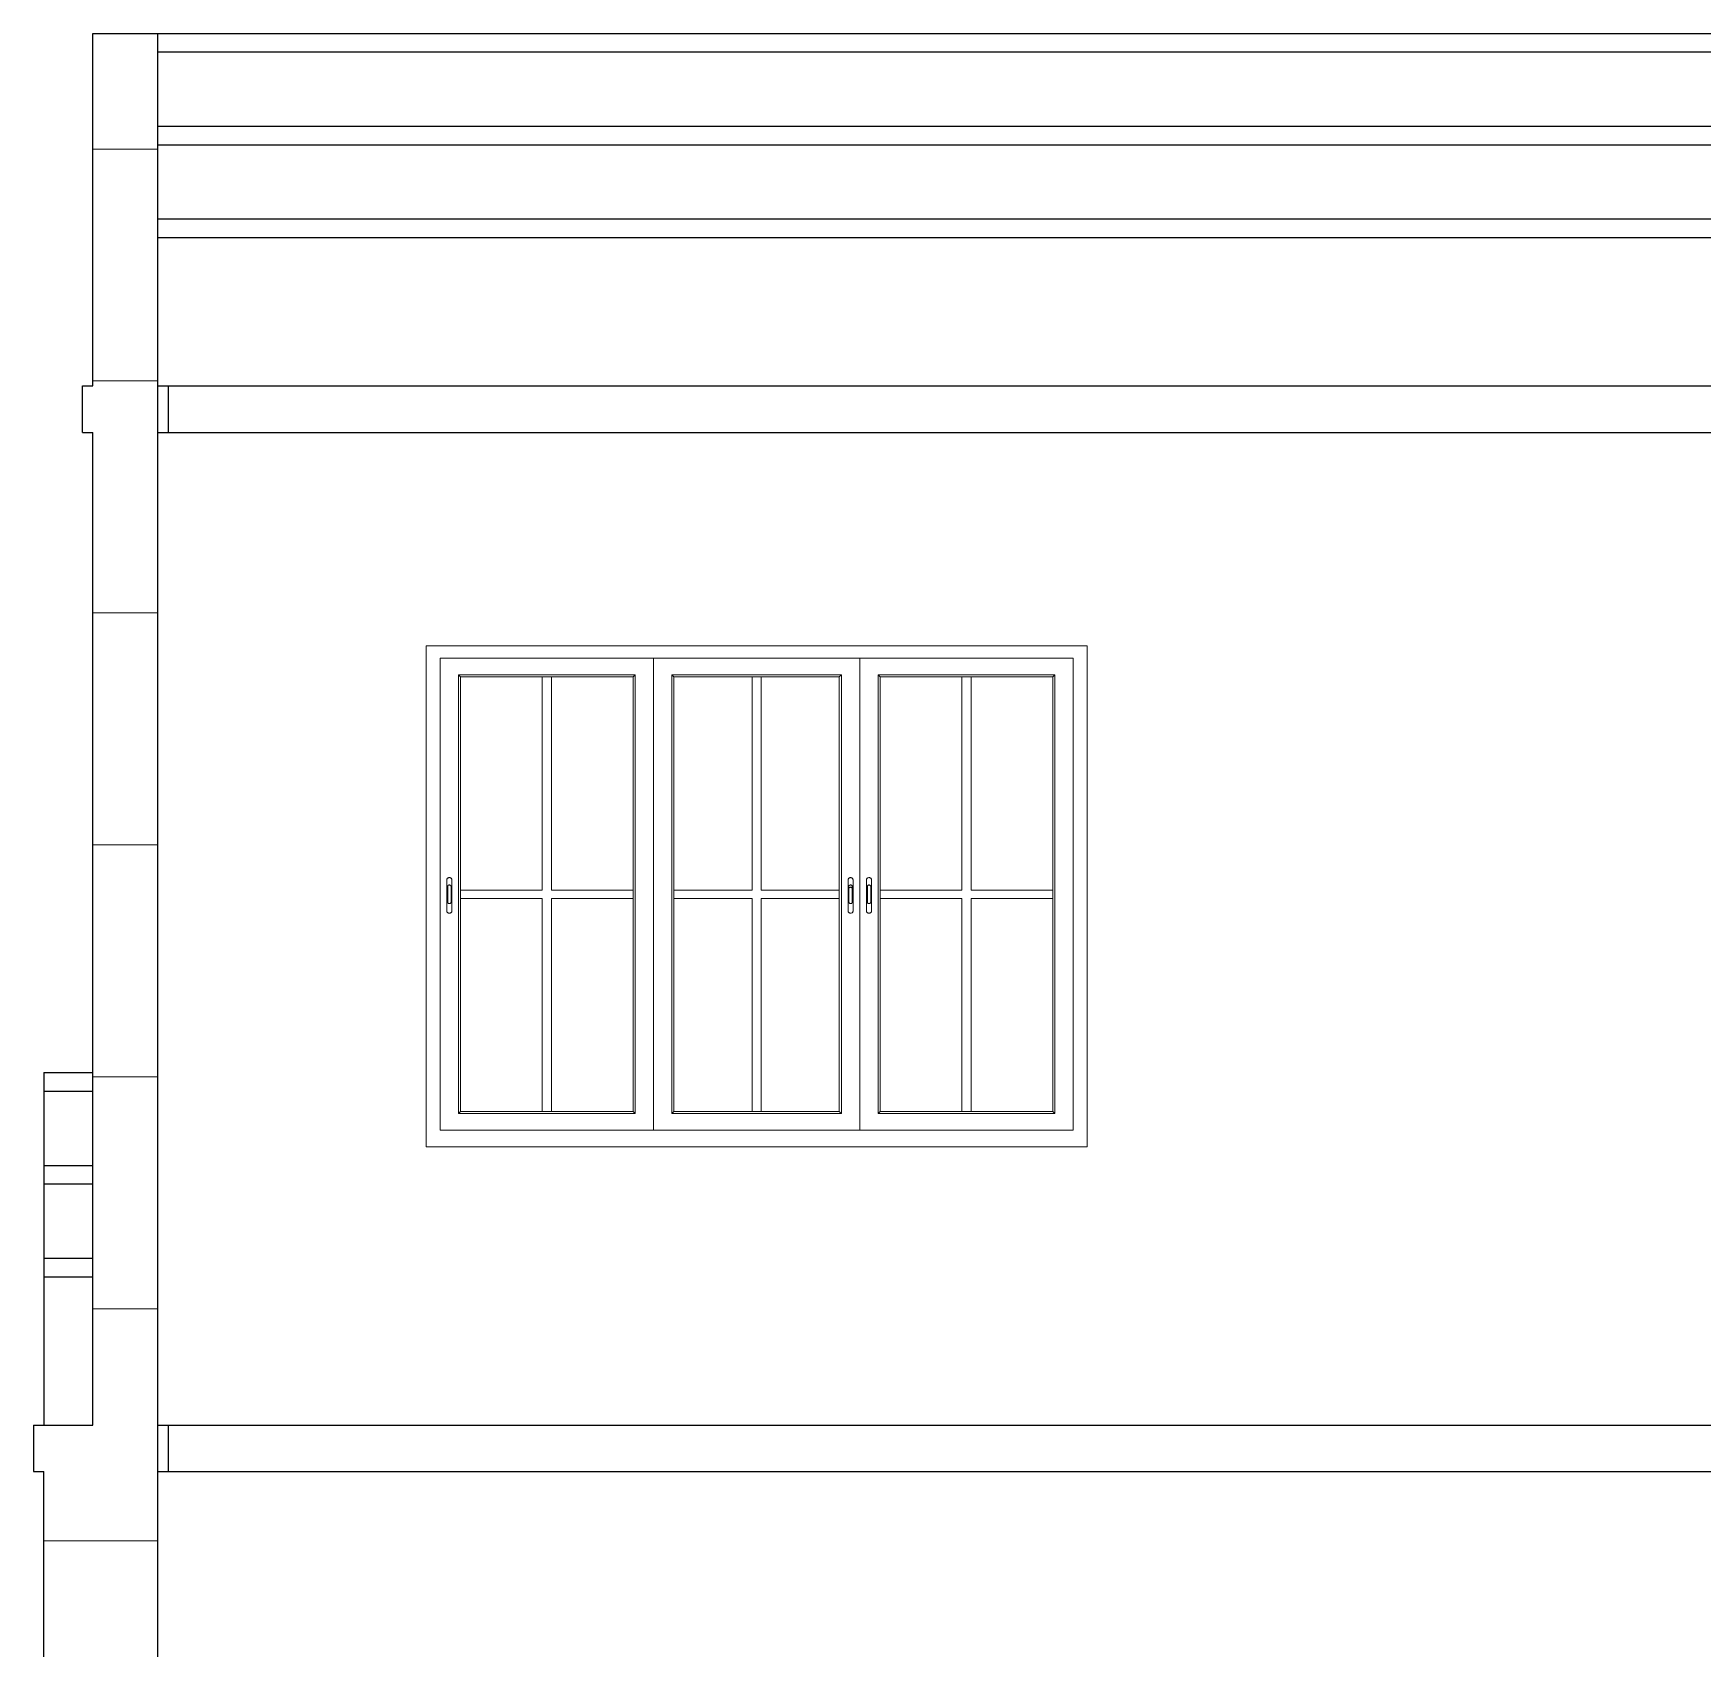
# Model space of a CAD drawing. Header units: inches. Extents: x -9985691 to 3643, y -3270716 to 4788.
# Drawn here: x -4972683.2 to -4972503.3, y -3262709.9 to -3262535.9 of the extents above; entities that cross this region are included whole.
import ezdxf

# ---------------------------------------------------------------- set-up
doc = ezdxf.new("R2010")
doc.units = ezdxf.units.IN
doc.header["$LTSCALE"] = 2
doc.header["$MEASUREMENT"] = 0
doc.linetypes.add('ACAD_ISO02W100', pattern=[15, 12, -3])
doc.layers.get('0').update_dxf_attribs({"linetype": 'CONTINUOUS'})
doc.layers.add('HATCH', color=60, linetype='ACAD_ISO02W100', lineweight=13)
doc.layers.add('window', color=4, linetype='CONTINUOUS', lineweight=13)

msp = doc.modelspace()

# ---------------------------------------------------------------- hatches: boundary and pattern name
at = {"layer": 'HATCH', "transparency": 33554661}
h = msp.add_hatch(dxfattribs=at)
h.set_pattern_fill('ANSI37', color=256, scale=200, angle=45)
h.set_pattern_definition([(90, (32733.943, 226.672), (-25, 0), []), (180, (32733.943, 226.672), (-4e-15, -25), [])])
h.paths.add_polyline_path([(-4972669.77, -3262685.85), (-4972669.77, -3262535.85), (-4972676.77, -3262535.85), (-4972676.77, -3262573.85), (-4972677.88, -3262573.85), (-4972677.88, -3262578.85), (-4972676.77, -3262578.85), (-4972676.77, -3262685.85), (-4972683.18, -3262685.85), (-4972683.18, -3262690.85), (-4972682.07, -3262690.85), (-4972682.07, -3262797.85), (-4972682.07, -3262909.85), (-4972669.77, -3262909.85), (-4972669.77, -3262797.85)])

# ---------------------------------------------------------------- linework, layer by layer
at = {"ltscale": 0.5}
for p, q in [((-4972676.77, -3262573.85), (-4972676.77, -3262535.85)), ((-4972676.77, -3262535.85), (-4972338.05, -3262535.85)), ((-4972669.77, -3262573.85), (-4972669.77, -3262535.85)), ((-4972669.77, -3262537.85), (-4972338.05, -3262537.85)), ((-4972669.77, -3262545.85), (-4972338.05, -3262545.85)), ((-4972669.77, -3262547.85), (-4972338.05, -3262547.85)), ((-4972669.77, -3262555.85), (-4972338.05, -3262555.85)), ((-4972669.77, -3262557.85), (-4972338.05, -3262557.85)), ((-4972677.88, -3262573.85), (-4972676.77, -3262573.85)), ((-4972677.88, -3262578.85), (-4972677.88, -3262573.85)), ((-4972669.77, -3262573.85), (-4972333.86, -3262573.85)), ((-4972669.77, -3262685.85), (-4972669.77, -3262573.85)), ((-4972668.65, -3262573.85), (-4972668.65, -3262578.85)), ((-4972677.88, -3262578.85), (-4972676.77, -3262578.85)), ((-4972676.77, -3262685.85), (-4972676.77, -3262578.85)), ((-4972669.77, -3262578.85), (-4972333.86, -3262578.85)), ((-4972682.07, -3262647.85), (-4972676.77, -3262647.85)), ((-4972682.07, -3262647.85), (-4972682.07, -3262685.85)), ((-4972682.07, -3262649.85), (-4972676.77, -3262649.85)), ((-4972682.07, -3262657.85), (-4972676.77, -3262657.85)), ((-4972682.07, -3262659.85), (-4972676.77, -3262659.85)), ((-4972682.07, -3262667.85), (-4972676.77, -3262667.85)), ((-4972682.07, -3262669.85), (-4972676.77, -3262669.85)), ((-4972683.18, -3262685.85), (-4972676.77, -3262685.85)), ((-4972683.18, -3262685.85), (-4972683.18, -3262690.85)), ((-4972669.77, -3262685.85), (-4972333.86, -3262685.85)), ((-4972669.77, -3262797.85), (-4972669.77, -3262685.85)), ((-4972668.65, -3262685.85), (-4972668.65, -3262690.85)), ((-4972683.18, -3262690.85), (-4972682.07, -3262690.85)), ((-4972682.07, -3262797.85), (-4972682.07, -3262690.85)), ((-4972669.77, -3262690.85), (-4972333.86, -3262690.85))]:
    msp.add_line(p, q, dxfattribs=at)
at = {"layer": 'window'}
for p, q in [((-4972640.84, -3262655.85), (-4972640.84, -3262601.85)), ((-4972569.62, -3262601.85), (-4972640.84, -3262601.85)), ((-4972639.34, -3262654.07), (-4972639.34, -3262603.18)), ((-4972571.12, -3262603.18), (-4972639.34, -3262603.18)), ((-4972616.34, -3262603.18), (-4972616.34, -3262654.07)), ((-4972594.12, -3262603.18), (-4972594.12, -3262654.07)), ((-4972571.12, -3262603.18), (-4972571.12, -3262654.07)), ((-4972569.62, -3262655.85), (-4972569.62, -3262601.85)), ((-4972637.38, -3262652.27), (-4972637.38, -3262604.98)), ((-4972637.38, -3262604.98), (-4972618.31, -3262604.98)), ((-4972637.14, -3262605.21), (-4972637.38, -3262604.98)), ((-4972618.55, -3262605.21), (-4972618.31, -3262604.98)), ((-4972618.31, -3262604.98), (-4972618.31, -3262652.27)), ((-4972596.08, -3262604.98), (-4972614.38, -3262604.98)), ((-4972614.38, -3262604.98), (-4972614.38, -3262652.27)), ((-4972614.14, -3262605.21), (-4972614.38, -3262604.98)), ((-4972596.33, -3262605.21), (-4972596.08, -3262604.98)), ((-4972596.08, -3262652.27), (-4972596.08, -3262604.98)), ((-4972592.15, -3262652.27), (-4972592.15, -3262604.98)), ((-4972592.15, -3262604.98), (-4972573.08, -3262604.98)), ((-4972591.91, -3262605.21), (-4972592.15, -3262604.98)), ((-4972573.33, -3262605.21), (-4972573.08, -3262604.98)), ((-4972573.08, -3262604.98), (-4972573.08, -3262652.27)), ((-4972637.14, -3262652.05), (-4972637.14, -3262605.21)), ((-4972618.55, -3262605.21), (-4972637.14, -3262605.21)), ((-4972628.34, -3262605.21), (-4972628.34, -3262628.18)), ((-4972627.35, -3262605.21), (-4972627.35, -3262628.18)), ((-4972618.55, -3262605.21), (-4972618.55, -3262652.05)), ((-4972614.14, -3262605.21), (-4972614.14, -3262652.05)), ((-4972614.14, -3262605.21), (-4972596.33, -3262605.21)), ((-4972605.72, -3262605.21), (-4972605.72, -3262628.18)), ((-4972604.74, -3262605.21), (-4972604.74, -3262628.18)), ((-4972596.33, -3262652.05), (-4972596.33, -3262605.21)), ((-4972591.91, -3262652.05), (-4972591.91, -3262605.21)), ((-4972573.33, -3262605.21), (-4972591.91, -3262605.21)), ((-4972583.11, -3262605.21), (-4972583.11, -3262628.18)), ((-4972582.13, -3262605.21), (-4972582.13, -3262628.18)), ((-4972573.33, -3262605.21), (-4972573.33, -3262652.05)), ((-4972638.62, -3262627.03), (-4972638.61, -3262626.99)), ((-4972638.62, -3262627.06), (-4972638.61, -3262626.99)), ((-4972638.62, -3262627.06), (-4972638.62, -3262627.03)), ((-4972638.62, -3262630.45), (-4972638.62, -3262627.06)), ((-4972638.61, -3262626.99), (-4972638.59, -3262626.96)), ((-4972638.59, -3262626.96), (-4972638.57, -3262626.93)), ((-4972638.54, -3262626.9), (-4972638.57, -3262626.93)), ((-4972638.51, -3262626.88), (-4972638.54, -3262626.9)), ((-4972638.52, -3262627.73), (-4972638.53, -3262627.76)), ((-4972638.53, -3262627.76), (-4972638.53, -3262627.78)), ((-4972638.53, -3262627.78), (-4972638.53, -3262629.49)), ((-4972638.51, -3262627.71), (-4972638.52, -3262627.73)), ((-4972638.51, -3262626.88), (-4972638.47, -3262626.86)), ((-4972638.5, -3262627.69), (-4972638.51, -3262627.71)), ((-4972638.48, -3262627.67), (-4972638.5, -3262627.69)), ((-4972638.46, -3262627.66), (-4972638.48, -3262627.67)), ((-4972638.43, -3262626.85), (-4972638.47, -3262626.86)), ((-4972638.43, -3262627.65), (-4972638.46, -3262627.66)), ((-4972638.39, -3262626.84), (-4972638.43, -3262626.85)), ((-4972638.41, -3262627.64), (-4972638.43, -3262627.65)), ((-4972638.38, -3262627.63), (-4972638.41, -3262627.64)), ((-4972638.35, -3262626.84), (-4972638.39, -3262626.84)), ((-4972638.35, -3262627.63), (-4972638.38, -3262627.63)), ((-4972638.31, -3262626.84), (-4972638.35, -3262626.84)), ((-4972638.32, -3262627.63), (-4972638.35, -3262627.63)), ((-4972638.29, -3262627.64), (-4972638.32, -3262627.63)), ((-4972638.31, -3262626.84), (-4972638.27, -3262626.85)), ((-4972638.27, -3262627.65), (-4972638.29, -3262627.64)), ((-4972638.27, -3262626.85), (-4972638.23, -3262626.86)), ((-4972638.24, -3262627.66), (-4972638.27, -3262627.65)), ((-4972638.22, -3262627.67), (-4972638.24, -3262627.66)), ((-4972638.23, -3262626.86), (-4972638.19, -3262626.88)), ((-4972638.2, -3262627.69), (-4972638.22, -3262627.67)), ((-4972638.19, -3262627.71), (-4972638.2, -3262627.69)), ((-4972638.19, -3262626.88), (-4972638.16, -3262626.9)), ((-4972638.18, -3262627.73), (-4972638.19, -3262627.71)), ((-4972638.17, -3262627.76), (-4972638.18, -3262627.73)), ((-4972638.17, -3262627.78), (-4972638.17, -3262627.76)), ((-4972638.17, -3262629.49), (-4972638.17, -3262627.78)), ((-4972638.16, -3262626.9), (-4972638.13, -3262626.93)), ((-4972638.11, -3262626.96), (-4972638.13, -3262626.93)), ((-4972638.09, -3262626.99), (-4972638.11, -3262626.96)), ((-4972638.08, -3262627.03), (-4972638.09, -3262626.99)), ((-4972638.08, -3262627.03), (-4972638.08, -3262627.06)), ((-4972638.08, -3262627.06), (-4972638.08, -3262630.45)), ((-4972637.14, -3262628.18), (-4972628.34, -3262628.18)), ((-4972627.35, -3262628.18), (-4972618.55, -3262628.18)), ((-4972605.72, -3262628.18), (-4972614.14, -3262628.18)), ((-4972596.33, -3262628.18), (-4972604.74, -3262628.18)), ((-4972595.37, -3262626.99), (-4972595.38, -3262627.03)), ((-4972595.38, -3262627.03), (-4972595.38, -3262627.06)), ((-4972595.38, -3262627.06), (-4972595.38, -3262630.45)), ((-4972595.35, -3262626.96), (-4972595.37, -3262626.99)), ((-4972595.33, -3262626.93), (-4972595.35, -3262626.96)), ((-4972595.3, -3262626.9), (-4972595.33, -3262626.93)), ((-4972595.27, -3262626.88), (-4972595.3, -3262626.9)), ((-4972595.3, -3262627.78), (-4972595.29, -3262627.76)), ((-4972595.3, -3262628.03), (-4972595.3, -3262627.78)), ((-4972595.3, -3262628.03), (-4972595.29, -3262628)), ((-4972595.3, -3262629.49), (-4972595.3, -3262628.03)), ((-4972595.29, -3262627.73), (-4972595.28, -3262627.71)), ((-4972595.29, -3262627.76), (-4972595.29, -3262627.73)), ((-4972595.29, -3262627.98), (-4972595.28, -3262627.96)), ((-4972595.29, -3262628), (-4972595.29, -3262627.98)), ((-4972595.28, -3262627.71), (-4972595.26, -3262627.69)), ((-4972595.28, -3262627.96), (-4972595.26, -3262627.94)), ((-4972595.24, -3262626.86), (-4972595.27, -3262626.88)), ((-4972595.26, -3262627.69), (-4972595.24, -3262627.67)), ((-4972595.26, -3262627.94), (-4972595.24, -3262627.92)), ((-4972595.2, -3262626.85), (-4972595.24, -3262626.86)), ((-4972595.24, -3262627.67), (-4972595.22, -3262627.66)), ((-4972595.24, -3262627.92), (-4972595.22, -3262627.91)), ((-4972595.22, -3262627.66), (-4972595.2, -3262627.65)), ((-4972595.22, -3262627.91), (-4972595.2, -3262627.9)), ((-4972595.16, -3262626.84), (-4972595.2, -3262626.85)), ((-4972595.2, -3262627.65), (-4972595.17, -3262627.64)), ((-4972595.2, -3262627.9), (-4972595.17, -3262627.89)), ((-4972595.17, -3262627.64), (-4972595.14, -3262627.63)), ((-4972595.17, -3262627.89), (-4972595.14, -3262627.88)), ((-4972595.11, -3262626.84), (-4972595.16, -3262626.84)), ((-4972595.14, -3262627.63), (-4972595.11, -3262627.63)), ((-4972595.14, -3262627.88), (-4972595.11, -3262627.88)), ((-4972595.07, -3262626.84), (-4972595.11, -3262626.84)), ((-4972595.11, -3262627.63), (-4972595.09, -3262627.63)), ((-4972595.11, -3262627.88), (-4972595.09, -3262627.88)), ((-4972595.09, -3262627.63), (-4972595.06, -3262627.64)), ((-4972595.09, -3262627.88), (-4972595.06, -3262627.89)), ((-4972595.03, -3262626.85), (-4972595.07, -3262626.84)), ((-4972595.06, -3262627.64), (-4972595.03, -3262627.65)), ((-4972595.06, -3262627.89), (-4972595.03, -3262627.9)), ((-4972594.99, -3262626.86), (-4972595.03, -3262626.85)), ((-4972595.03, -3262627.65), (-4972595.01, -3262627.66)), ((-4972595.03, -3262627.9), (-4972595.01, -3262627.91)), ((-4972595.01, -3262627.66), (-4972594.99, -3262627.67)), ((-4972595.01, -3262627.91), (-4972594.99, -3262627.92)), ((-4972594.95, -3262626.88), (-4972594.99, -3262626.86)), ((-4972594.99, -3262627.67), (-4972594.97, -3262627.69)), ((-4972594.99, -3262627.92), (-4972594.97, -3262627.94)), ((-4972594.97, -3262627.69), (-4972594.95, -3262627.71)), ((-4972594.97, -3262627.94), (-4972594.95, -3262627.96)), ((-4972594.92, -3262626.9), (-4972594.95, -3262626.88)), ((-4972594.95, -3262627.71), (-4972594.94, -3262627.73)), ((-4972594.95, -3262627.96), (-4972594.94, -3262627.98)), ((-4972594.94, -3262627.73), (-4972594.93, -3262627.76)), ((-4972594.94, -3262627.98), (-4972594.93, -3262628)), ((-4972594.93, -3262627.76), (-4972594.93, -3262627.78)), ((-4972594.93, -3262629.49), (-4972594.93, -3262627.78)), ((-4972594.93, -3262628), (-4972594.93, -3262628.03)), ((-4972594.9, -3262626.93), (-4972594.92, -3262626.9)), ((-4972594.87, -3262626.96), (-4972594.9, -3262626.93)), ((-4972594.86, -3262626.99), (-4972594.87, -3262626.96)), ((-4972594.85, -3262627.03), (-4972594.86, -3262626.99)), ((-4972594.84, -3262627.06), (-4972594.86, -3262626.99)), ((-4972594.84, -3262627.06), (-4972594.85, -3262627.03)), ((-4972594.84, -3262630.45), (-4972594.84, -3262627.06)), ((-4972593.39, -3262627.03), (-4972593.38, -3262626.99)), ((-4972593.39, -3262627.06), (-4972593.38, -3262626.99)), ((-4972593.39, -3262627.06), (-4972593.39, -3262627.03)), ((-4972593.39, -3262630.45), (-4972593.39, -3262627.06)), ((-4972593.38, -3262626.99), (-4972593.36, -3262626.96)), ((-4972593.36, -3262626.96), (-4972593.34, -3262626.93)), ((-4972593.31, -3262626.9), (-4972593.34, -3262626.93)), ((-4972593.28, -3262626.88), (-4972593.31, -3262626.9)), ((-4972593.28, -3262627.71), (-4972593.3, -3262627.73)), ((-4972593.3, -3262627.73), (-4972593.3, -3262627.76)), ((-4972593.3, -3262627.76), (-4972593.3, -3262627.78)), ((-4972593.3, -3262627.78), (-4972593.3, -3262629.49)), ((-4972593.28, -3262626.88), (-4972593.25, -3262626.86)), ((-4972593.27, -3262627.69), (-4972593.28, -3262627.71)), ((-4972593.25, -3262627.67), (-4972593.27, -3262627.69)), ((-4972593.21, -3262626.85), (-4972593.25, -3262626.86)), ((-4972593.23, -3262627.66), (-4972593.25, -3262627.67)), ((-4972593.2, -3262627.65), (-4972593.23, -3262627.66)), ((-4972593.16, -3262626.84), (-4972593.21, -3262626.85)), ((-4972593.18, -3262627.64), (-4972593.2, -3262627.65)), ((-4972593.15, -3262627.63), (-4972593.18, -3262627.64)), ((-4972593.12, -3262626.84), (-4972593.16, -3262626.84)), ((-4972593.12, -3262627.63), (-4972593.15, -3262627.63)), ((-4972593.08, -3262626.84), (-4972593.12, -3262626.84)), ((-4972593.09, -3262627.63), (-4972593.12, -3262627.63)), ((-4972593.07, -3262627.64), (-4972593.09, -3262627.63)), ((-4972593.08, -3262626.84), (-4972593.04, -3262626.85)), ((-4972593.04, -3262627.65), (-4972593.07, -3262627.64)), ((-4972593.04, -3262626.85), (-4972593, -3262626.86)), ((-4972593.02, -3262627.66), (-4972593.04, -3262627.65)), ((-4972592.99, -3262627.67), (-4972593.02, -3262627.66)), ((-4972593, -3262626.86), (-4972592.96, -3262626.88)), ((-4972592.98, -3262627.69), (-4972592.99, -3262627.67)), ((-4972592.96, -3262627.71), (-4972592.98, -3262627.69)), ((-4972592.96, -3262626.88), (-4972592.93, -3262626.9)), ((-4972592.95, -3262627.73), (-4972592.96, -3262627.71)), ((-4972592.94, -3262627.76), (-4972592.95, -3262627.73)), ((-4972592.94, -3262627.78), (-4972592.94, -3262627.76)), ((-4972592.94, -3262629.49), (-4972592.94, -3262627.78)), ((-4972592.93, -3262626.9), (-4972592.9, -3262626.93)), ((-4972592.88, -3262626.96), (-4972592.9, -3262626.93)), ((-4972592.87, -3262626.99), (-4972592.88, -3262626.96)), ((-4972592.86, -3262627.03), (-4972592.87, -3262626.99)), ((-4972592.86, -3262627.03), (-4972592.85, -3262627.06)), ((-4972592.85, -3262627.06), (-4972592.85, -3262630.45)), ((-4972591.91, -3262628.18), (-4972583.11, -3262628.18)), ((-4972582.13, -3262628.18), (-4972573.33, -3262628.18)), ((-4972638.53, -3262629.51), (-4972638.53, -3262629.49)), ((-4972638.52, -3262629.53), (-4972638.53, -3262629.51)), ((-4972638.51, -3262629.55), (-4972638.52, -3262629.53)), ((-4972638.5, -3262629.57), (-4972638.51, -3262629.55)), ((-4972638.48, -3262629.59), (-4972638.5, -3262629.57)), ((-4972638.46, -3262629.61), (-4972638.48, -3262629.59)), ((-4972638.43, -3262629.62), (-4972638.46, -3262629.61)), ((-4972638.41, -3262629.63), (-4972638.43, -3262629.62)), ((-4972638.38, -3262629.63), (-4972638.41, -3262629.63)), ((-4972638.35, -3262629.63), (-4972638.38, -3262629.63)), ((-4972638.32, -3262629.63), (-4972638.35, -3262629.63)), ((-4972638.29, -3262629.63), (-4972638.32, -3262629.63)), ((-4972638.27, -3262629.62), (-4972638.29, -3262629.63)), ((-4972638.24, -3262629.61), (-4972638.27, -3262629.62)), ((-4972638.22, -3262629.59), (-4972638.24, -3262629.61)), ((-4972638.2, -3262629.57), (-4972638.22, -3262629.59)), ((-4972638.19, -3262629.55), (-4972638.2, -3262629.57)), ((-4972638.18, -3262629.53), (-4972638.19, -3262629.55)), ((-4972638.17, -3262629.51), (-4972638.18, -3262629.53)), ((-4972638.17, -3262629.49), (-4972638.17, -3262629.51)), ((-4972637.14, -3262629.08), (-4972628.34, -3262629.08)), ((-4972628.34, -3262629.08), (-4972628.34, -3262652.05)), ((-4972627.35, -3262629.08), (-4972618.55, -3262629.08)), ((-4972627.35, -3262629.08), (-4972627.35, -3262652.05)), ((-4972605.72, -3262629.08), (-4972614.14, -3262629.08)), ((-4972605.72, -3262629.08), (-4972605.72, -3262652.05)), ((-4972604.74, -3262629.08), (-4972604.74, -3262652.05)), ((-4972596.33, -3262629.08), (-4972604.74, -3262629.08)), ((-4972595.3, -3262629.49), (-4972595.29, -3262629.51)), ((-4972595.29, -3262629.51), (-4972595.29, -3262629.53)), ((-4972595.29, -3262629.53), (-4972595.28, -3262629.55)), ((-4972595.28, -3262629.55), (-4972595.26, -3262629.57)), ((-4972595.26, -3262629.57), (-4972595.24, -3262629.59)), ((-4972595.24, -3262629.59), (-4972595.22, -3262629.61)), ((-4972595.22, -3262629.61), (-4972595.2, -3262629.62)), ((-4972595.2, -3262629.62), (-4972595.17, -3262629.63)), ((-4972595.17, -3262629.63), (-4972595.14, -3262629.63)), ((-4972595.14, -3262629.63), (-4972595.11, -3262629.63)), ((-4972595.11, -3262629.63), (-4972595.09, -3262629.63)), ((-4972595.09, -3262629.63), (-4972595.06, -3262629.63)), ((-4972595.06, -3262629.63), (-4972595.03, -3262629.62)), ((-4972595.03, -3262629.62), (-4972595.01, -3262629.61)), ((-4972595.01, -3262629.61), (-4972594.99, -3262629.59)), ((-4972594.99, -3262629.59), (-4972594.97, -3262629.57)), ((-4972594.97, -3262629.57), (-4972594.95, -3262629.55)), ((-4972594.95, -3262629.55), (-4972594.94, -3262629.53)), ((-4972594.94, -3262629.53), (-4972594.93, -3262629.51)), ((-4972594.93, -3262629.51), (-4972594.93, -3262629.49)), ((-4972593.3, -3262629.51), (-4972593.3, -3262629.49)), ((-4972593.3, -3262629.53), (-4972593.3, -3262629.51)), ((-4972593.28, -3262629.55), (-4972593.3, -3262629.53)), ((-4972593.27, -3262629.57), (-4972593.28, -3262629.55)), ((-4972593.25, -3262629.59), (-4972593.27, -3262629.57)), ((-4972593.23, -3262629.61), (-4972593.25, -3262629.59)), ((-4972593.2, -3262629.62), (-4972593.23, -3262629.61)), ((-4972593.18, -3262629.63), (-4972593.2, -3262629.62)), ((-4972593.15, -3262629.63), (-4972593.18, -3262629.63)), ((-4972593.12, -3262629.63), (-4972593.15, -3262629.63)), ((-4972593.09, -3262629.63), (-4972593.12, -3262629.63)), ((-4972593.07, -3262629.63), (-4972593.09, -3262629.63)), ((-4972593.04, -3262629.62), (-4972593.07, -3262629.63)), ((-4972593.02, -3262629.61), (-4972593.04, -3262629.62)), ((-4972592.99, -3262629.59), (-4972593.02, -3262629.61)), ((-4972592.98, -3262629.57), (-4972592.99, -3262629.59)), ((-4972592.96, -3262629.55), (-4972592.98, -3262629.57)), ((-4972592.95, -3262629.53), (-4972592.96, -3262629.55)), ((-4972592.94, -3262629.51), (-4972592.95, -3262629.53)), ((-4972592.94, -3262629.49), (-4972592.94, -3262629.51)), ((-4972591.91, -3262629.08), (-4972583.11, -3262629.08)), ((-4972583.11, -3262629.08), (-4972583.11, -3262652.05)), ((-4972582.13, -3262629.08), (-4972573.33, -3262629.08)), ((-4972582.13, -3262629.08), (-4972582.13, -3262652.05)), ((-4972638.62, -3262630.49), (-4972638.62, -3262630.45)), ((-4972638.61, -3262630.52), (-4972638.62, -3262630.49)), ((-4972638.61, -3262630.52), (-4972638.59, -3262630.55)), ((-4972638.59, -3262630.55), (-4972638.57, -3262630.58)), ((-4972638.57, -3262630.58), (-4972638.54, -3262630.61)), ((-4972638.51, -3262630.63), (-4972638.54, -3262630.61)), ((-4972638.47, -3262630.65), (-4972638.51, -3262630.63)), ((-4972638.47, -3262630.65), (-4972638.43, -3262630.66)), ((-4972638.39, -3262630.67), (-4972638.43, -3262630.66)), ((-4972638.35, -3262630.67), (-4972638.39, -3262630.67)), ((-4972638.35, -3262630.67), (-4972638.31, -3262630.67)), ((-4972638.31, -3262630.67), (-4972638.27, -3262630.66)), ((-4972638.23, -3262630.65), (-4972638.27, -3262630.66)), ((-4972638.19, -3262630.63), (-4972638.23, -3262630.65)), ((-4972638.19, -3262630.63), (-4972638.16, -3262630.61)), ((-4972638.16, -3262630.61), (-4972638.13, -3262630.58)), ((-4972638.13, -3262630.58), (-4972638.11, -3262630.55)), ((-4972638.09, -3262630.52), (-4972638.11, -3262630.55)), ((-4972638.08, -3262630.45), (-4972638.09, -3262630.52)), ((-4972638.08, -3262630.49), (-4972638.09, -3262630.52)), ((-4972638.08, -3262630.49), (-4972638.08, -3262630.45)), ((-4972595.38, -3262630.49), (-4972595.38, -3262630.45)), ((-4972595.38, -3262630.45), (-4972595.37, -3262630.52)), ((-4972595.38, -3262630.49), (-4972595.37, -3262630.52)), ((-4972595.37, -3262630.52), (-4972595.35, -3262630.55)), ((-4972595.35, -3262630.55), (-4972595.33, -3262630.58)), ((-4972595.33, -3262630.58), (-4972595.3, -3262630.61)), ((-4972595.3, -3262630.61), (-4972595.27, -3262630.63)), ((-4972595.27, -3262630.63), (-4972595.24, -3262630.65)), ((-4972595.24, -3262630.65), (-4972595.2, -3262630.66)), ((-4972595.2, -3262630.66), (-4972595.16, -3262630.67)), ((-4972595.16, -3262630.67), (-4972595.11, -3262630.67)), ((-4972595.11, -3262630.67), (-4972595.07, -3262630.67)), ((-4972595.07, -3262630.67), (-4972595.03, -3262630.66)), ((-4972595.03, -3262630.66), (-4972594.99, -3262630.65)), ((-4972594.99, -3262630.65), (-4972594.95, -3262630.63)), ((-4972594.95, -3262630.63), (-4972594.92, -3262630.61)), ((-4972594.92, -3262630.61), (-4972594.9, -3262630.58)), ((-4972594.9, -3262630.58), (-4972594.87, -3262630.55)), ((-4972594.87, -3262630.55), (-4972594.86, -3262630.52)), ((-4972594.86, -3262630.52), (-4972594.85, -3262630.49)), ((-4972594.85, -3262630.49), (-4972594.84, -3262630.45)), ((-4972593.39, -3262630.49), (-4972593.39, -3262630.45)), ((-4972593.38, -3262630.52), (-4972593.39, -3262630.49)), ((-4972593.38, -3262630.52), (-4972593.36, -3262630.55)), ((-4972593.36, -3262630.55), (-4972593.34, -3262630.58)), ((-4972593.34, -3262630.58), (-4972593.31, -3262630.61)), ((-4972593.28, -3262630.63), (-4972593.31, -3262630.61)), ((-4972593.25, -3262630.65), (-4972593.28, -3262630.63)), ((-4972593.25, -3262630.65), (-4972593.21, -3262630.66)), ((-4972593.16, -3262630.67), (-4972593.21, -3262630.66)), ((-4972593.12, -3262630.67), (-4972593.16, -3262630.67)), ((-4972593.12, -3262630.67), (-4972593.08, -3262630.67)), ((-4972593.08, -3262630.67), (-4972593.04, -3262630.66)), ((-4972593, -3262630.65), (-4972593.04, -3262630.66)), ((-4972592.96, -3262630.63), (-4972593, -3262630.65)), ((-4972592.96, -3262630.63), (-4972592.93, -3262630.61)), ((-4972592.93, -3262630.61), (-4972592.9, -3262630.58)), ((-4972592.9, -3262630.58), (-4972592.88, -3262630.55)), ((-4972592.87, -3262630.52), (-4972592.88, -3262630.55)), ((-4972592.85, -3262630.45), (-4972592.87, -3262630.52)), ((-4972592.86, -3262630.49), (-4972592.87, -3262630.52)), ((-4972592.86, -3262630.49), (-4972592.85, -3262630.45)), ((-4972637.38, -3262652.27), (-4972637.14, -3262652.05)), ((-4972618.31, -3262652.27), (-4972637.38, -3262652.27)), ((-4972618.55, -3262652.05), (-4972637.14, -3262652.05)), ((-4972618.55, -3262652.05), (-4972618.31, -3262652.27)), ((-4972614.14, -3262652.05), (-4972614.38, -3262652.27)), ((-4972614.38, -3262652.27), (-4972596.08, -3262652.27)), ((-4972614.14, -3262652.05), (-4972596.33, -3262652.05)), ((-4972596.08, -3262652.27), (-4972596.33, -3262652.05)), ((-4972592.15, -3262652.27), (-4972591.91, -3262652.05)), ((-4972573.08, -3262652.27), (-4972592.15, -3262652.27)), ((-4972573.33, -3262652.05), (-4972591.91, -3262652.05)), ((-4972573.33, -3262652.05), (-4972573.08, -3262652.27)), ((-4972639.34, -3262654.07), (-4972616.34, -3262654.07)), ((-4972594.12, -3262654.07), (-4972616.34, -3262654.07)), ((-4972594.12, -3262654.07), (-4972571.12, -3262654.07)), ((-4972569.62, -3262655.85), (-4972640.84, -3262655.85))]:
    msp.add_line(p, q, dxfattribs=at)

doc.saveas('drawing.dxf')
